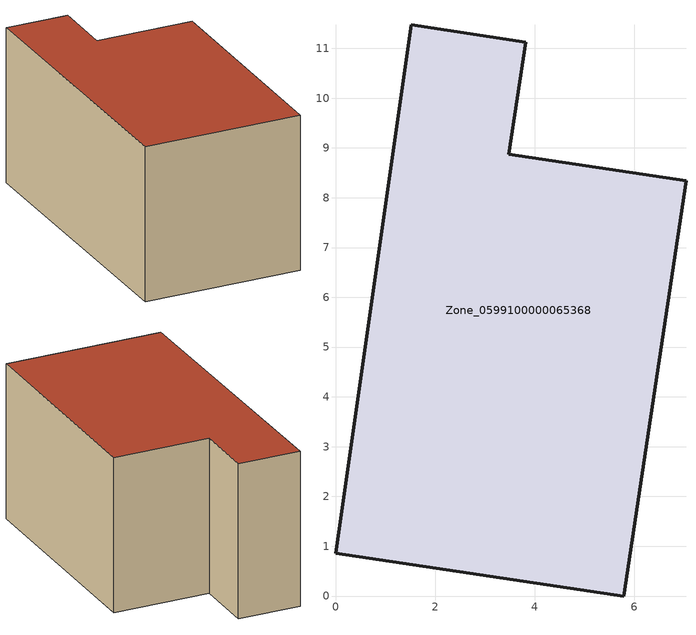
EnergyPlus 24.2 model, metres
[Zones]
Zone_0599100000065368
 floor ground (C_G): 3.48,8.87 7.04,8.34 5.79,0 0,0.86 1.52,11.47 3.82,11.12 z0
 wall outside (C_F): 0,0.86 5.79,0 7.04,8.34 3.48,8.87 3.82,11.12 1.52,11.47 0,0.86 z0:5.81
 roof outside (C_R): 3.82,11.12 1.52,11.47 0,0.86 5.79,0 7.04,8.34 3.48,8.87 z5.81
[BUILDING]
Pand.0599100000065368: North Axis=0; Terrain=City; Loads Convergence Tolerance Value=0.04; Temperature Convergence Tolerance Value=0.4; Solar Distribution=FullExterior; Maximum Number of Warmup Days=25; Minimum Number of Warmup Days=1
[Site:Location]
Rotterdam.The.Hague.AP_ZH_NLD Design_Conditions: Latitude=51.96; Longitude=4.45; Time Zone=1; Elevation=-4.5
[SITE:GROUNDTEMPERATURE:BUILDINGSURFACE]
18, 18, 18, 18, 18, 18, 18, 18, 18, 18, 18, 18
[MATERIAL] Thermal Absorptance=0.9; Solar Absorptance=0.7; Visible Absorptance=0.7
Name | Roughness | Thickness | Conductivity | Density | Specific Heat
G.TC.1946-1964 | MediumSmooth | 0.15 | 1 | 540 | 1210
F.TC.1946-1964 | Rough | 0.3 | 0.857143 | 1920 | 840
R.TC.1946-1964 | MediumRough | 0.2 | 0.235294 | 1500 | 1000
[CONSTRUCTION]
C_G: G.TC.1946-1964
C_F: F.TC.1946-1964
C_R: R.TC.1946-1964
[ZONE]
Zone_0599100000065368: Type=1; Multiplier=1; Ceiling Height=Autocalculate; Volume=Autocalculate; Floor Area=autocalculate; Part of Total Floor Area=Yes
[ZONEINFILTRATION:DESIGNFLOWRATE]
Infil_Zone_0599100000065368: Zone or ZoneList or Space or SpaceList=Zone_0599100000065368; Schedule=AlwaysOn; Design Flow Rate Calculation Method=Flow/Area; Flow Rate per Floor Area=0.003; Constant Term Coefficient=1; Temperature Term Coefficient=0; Velocity Term Coefficient=0; Velocity Squared Term Coefficient=0
[HVACTEMPLATE:ZONE:IDEALLOADSAIRSYSTEM]
Zone_0599100000065368: Maximum Heating Supply Air Temperature=50; Minimum Cooling Supply Air Temperature=13; Maximum Heating Supply Air Humidity Ratio=0.0156; Minimum Cooling Supply Air Humidity Ratio=0.0077; Heating Limit=NoLimit; Cooling Limit=NoLimit; Dehumidification Control Type=ConstantSensibleHeatRatio; Cooling Sensible Heat Ratio=0.7; Dehumidification Setpoint=60; Humidification Control Type=None; Humidification Setpoint=30; Outdoor Air Method=None; Outdoor Air Flow Rate per Person=0.00944; Outdoor Air Flow Rate per Zone Floor Area=0; Outdoor Air Flow Rate per Zone=0; Demand Controlled Ventilation Type=None; Outdoor Air Economizer Type=NoEconomizer; Heat Recovery Type=None; Sensible Heat Recovery Effectiveness=0.7; Latent Heat Recovery Effectiveness=0.65
[ZONECONTROL:THERMOSTAT]
ThermostatControl_Zone_0599100000065368: Zone or ZoneList=Zone_0599100000065368; Control Type Schedule=DualSetpointControlType; Control 1=Thermostat_Zone_0599100000065368; Temperature Difference Between Cutout And Setpoint=0
[THERMOSTATSETPOINT:DUALSETPOINT]
Thermostat_Zone_0599100000065368: Heating Setpoint Temperature Schedule=HeatingSetpoint_Zone_0599100000065368; Cooling Setpoint Temperature Schedule=CoolingSetpoint_Zone_0599100000065368
[SCHEDULE:COMPACT]
HeatingSetpoint_Zone_0599100000065368: Through: 12/31, For: AllDays, Until: 24:00, 21
CoolingSetpoint_Zone_0599100000065368: Through: 12/31, For: AllDays, Until: 24:00, 24
DualSetpointControlType: Through: 12/31, For: AllDays, Until: 24:00, 4
AlwaysOn: Through: 12/31, For: AllDays, Until: 24:00, 1
